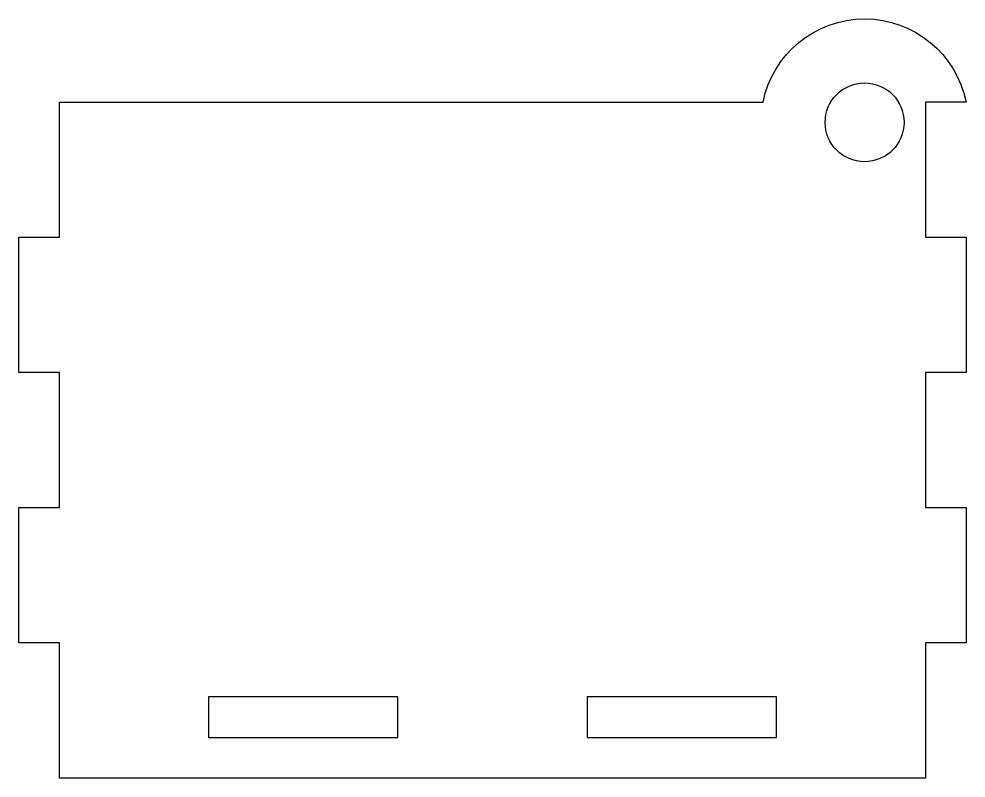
# Model space of a CAD drawing. Header units: millimetres. Extents: x 0 to 70, y 0 to 56.1.
import ezdxf

# ---------------------------------------------------------------- set-up
doc = ezdxf.new("R2010")
doc.units = ezdxf.units.MM
doc.layers.get('0').update_dxf_attribs({"linetype": 'CONTINUOUS'})

msp = doc.modelspace()

# ---------------------------------------------------------------- linework, layer by layer
msp.add_lwpolyline([(67, 10), (67, 0), (3, 0), (3, 10), (0, 10), (0, 20), (3, 20), (3, 30), (0, 30), (0, 40), (3, 40), (3, 50), (55, 50, -0.819804), (70, 50), (67, 50), (67, 40), (70, 40), (70, 30), (67, 30), (67, 20), (70, 20), (70, 10)], format="xyb", close=True)
for points in [[(28, 6), (14, 6), (14, 3), (28, 3)], [(56, 6), (42, 6), (42, 3), (56, 3)]]:
    msp.add_lwpolyline(points, close=True)
msp.add_circle((62.5, 48.5), 2.915)

doc.saveas('drawing.dxf')
